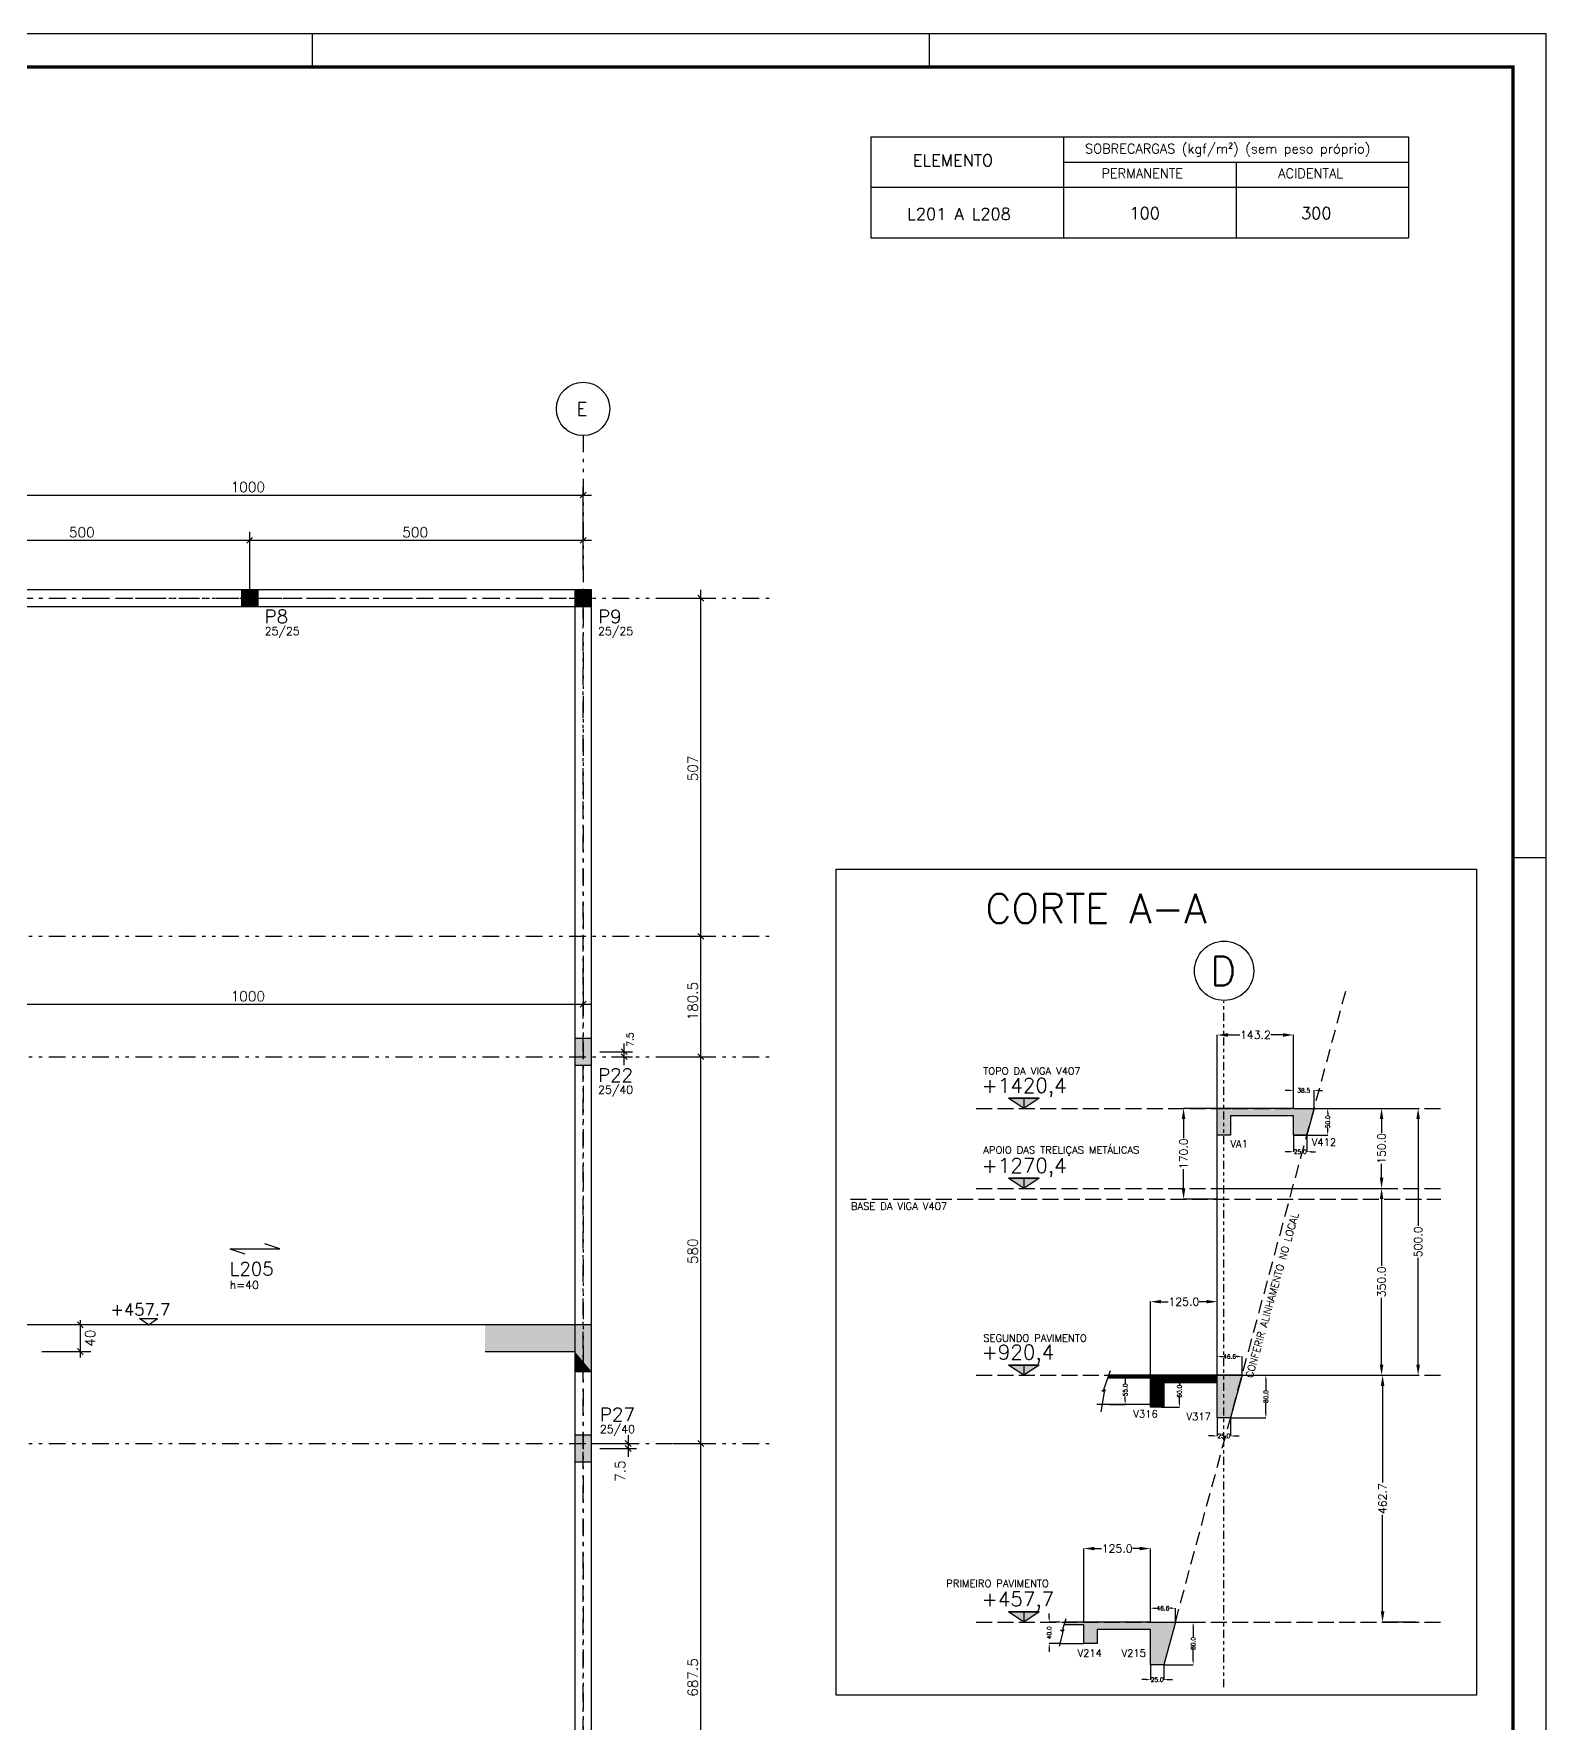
# Model space of a CAD drawing. Extents: x 259 to 378, y 4 to 88.
# Drawn here: x 332.7 to 378.1, y 37.5 to 88.1 of the extents above; entities that cross this region are included whole.
import ezdxf

# ---------------------------------------------------------------- set-up
doc = ezdxf.new("R2010")
doc.units = 0
doc.header["$MEASUREMENT"] = 0
for name, pattern in [('DASHED', [0.75, 0.5, -0.25]), ('ESTILO_TQS_0003', [0.91, 0.5, -0.2, 0.01, -0.2]), ('ESTILO_TQS_0004', [1.12, 0.5, -0.2, 0.01, -0.2, 0.01, -0.2]), ('ESTILO_TQS_0005', [0.4, 0.3, -0.1])]:
    doc.linetypes.add(name, pattern=pattern)
doc.layers.get('0').update_dxf_attribs({"linetype": 'CONTINUOUS'})
doc.layers.get('Defpoints').update_dxf_attribs({"linetype": 'CONTINUOUS'})
for name, color, linetype in [('1', 1, 'CONTINUOUS'), ('2', 2, 'CONTINUOUS'), ('3', 3, 'CONTINUOUS'), ('4', 4, 'CONTINUOUS'), ('6', 6, 'CONTINUOUS'), ('7', 7, 'CONTINUOUS'), ('8', 8, 'CONTINUOUS'), ('9', 9, 'CONTINUOUS'), ('ARQ-FOLHA', 7, 'CONTINUOUS')]:
    doc.layers.add(name, color=color, linetype=linetype)
doc.styles.get("Standard").update_dxf_attribs({"font": 'ROMANS.SHX'})
doc.dimstyles.new('Cópia de Standard', dxfattribs={"dimtxt": 8, "dimasz": 8, "dimexe": 0.18, "dimexo": 0.0625, "dimgap": 0.09, "dimtad": 0, "dimdec": 1, "dimzin": 0, "dimdsep": 46, "dimtxsty": 'Standard', "dimcen": 0.09, "dimclrd": 1, "dimclre": 1, "dimadec": 0, "dimazin": 0, "dimtfac": 1, "dimtdec": 1, "dimtofl": 0, "dimtmove": 0, "dimatfit": 3, "dimfxl": 1, "dimtolj": 1, "dimtzin": 0, "dimarcsym": 0})
doc.dimstyles.get("Standard").update_dxf_attribs({"dimtxt": 0.18, "dimasz": 0.18, "dimexe": 0.18, "dimexo": 0.0625, "dimgap": 0.09, "dimtad": 0, "dimtih": 1, "dimtoh": 1, "dimdec": 4, "dimzin": 0, "dimdsep": 46, "dimtxsty": 'Standard', "dimcen": 0.09, "dimadec": 0, "dimazin": 0, "dimtfac": 1, "dimtdec": 4, "dimtofl": 0, "dimtmove": 0, "dimatfit": 3, "dimfxl": 1, "dimtolj": 1, "dimtzin": 0, "dimarcsym": 0})

# ---------------------------------------------------------------- blocks, each defined once
blk = doc.blocks.new('fla0')
at = {"layer": 'ARQ-FOLHA'}
for p, q in [((5101.19, 1431.998), (4982.29, 1431.998)), ((5064.19, 1430.998), (5064.19, 1431.998)), ((5082.69, 1430.998), (5082.69, 1431.998)), ((5101.19, 1347.898), (5101.19, 1431.998)), ((5100.19, 1407.298), (5101.19, 1407.298))]:
    blk.add_line(p, q, dxfattribs=at)
at = {"layer": 'ARQ-FOLHA', "const_width": 0.1}
blk.add_lwpolyline([(5100.19, 1430.998), (4984.79, 1430.998), (4984.79, 1348.898), (5100.19, 1348.898), (5100.19, 1430.998)], dxfattribs=at)
blk = doc.blocks.new('*D33')
at = {"color": 1, "linetype": 'Continuous', "lineweight": -2, "transparency": 16777216}
for p, q in [((7036.9, 466.4), (7300.4, 466.4)), ((7300.2, 446.4), (7300.2, 265.1)), ((7300.2, 23.7), (7300.2, 204.9)), ((7362, 3.7), (7300.1, 3.7))]:
    blk.add_line(p, q, dxfattribs=at)
at = {"color": 1, "linetype": 'Continuous', "transparency": 16777216}
for points in [[(7296.9, 446.4), (7303.6, 446.4), (7300.2, 466.4)], [(7296.9, 23.7), (7303.6, 23.7), (7300.2, 3.7)]]:
    blk.add_solid(points, dxfattribs=at)
at = {"layer": 'Defpoints', "color": 0, "linetype": 'Continuous', "transparency": 16777216}
for p in [(7036.8, 466.4), (7300.2, 466.4), (7362.1, 3.7)]:
    blk.add_point(p, dxfattribs=at)
at = {"color": 0, "linetype": 'Continuous', "transparency": 16777216, "insert": (7300.2, 235), "char_height": 15, "attachment_point": 5, "rotation": 90}
blk.add_mtext('\\A1;462.7', dxfattribs=at)
blk = doc.blocks.new('*D34')
at = {"color": 1, "linetype": 'Continuous', "lineweight": -2, "transparency": 16777216}
for p, q in [((7002.7, 816.4), (7298.5, 816.4)), ((7298.3, 796.4), (7298.3, 671.5)), ((7298.3, 486.4), (7298.3, 611.3)), ((7036.9, 466.4), (7298.5, 466.4))]:
    blk.add_line(p, q, dxfattribs=at)
at = {"color": 1, "linetype": 'Continuous', "transparency": 16777216}
for points in [[(7295, 796.4), (7301.7, 796.4), (7298.3, 816.4)], [(7295, 486.4), (7301.7, 486.4), (7298.3, 466.4)]]:
    blk.add_solid(points, dxfattribs=at)
at = {"layer": 'Defpoints', "color": 0, "linetype": 'Continuous', "transparency": 16777216}
for p in [(7002.7, 816.4), (7298.3, 816.4), (7036.8, 466.4)]:
    blk.add_point(p, dxfattribs=at)
at = {"color": 0, "linetype": 'Continuous', "transparency": 16777216, "insert": (7298.3, 641.4), "char_height": 15, "attachment_point": 5, "rotation": 90}
blk.add_mtext('\\A1;350.0', dxfattribs=at)
blk = doc.blocks.new('*D35')
at = {"color": 1, "linetype": 'Continuous', "lineweight": -2, "transparency": 16777216}
for p, q in [((6990.2, 386.4), (6990.2, 1104.3)), ((7010.2, 1104.1), (7032.8, 1104.1)), ((7113.4, 1104.1), (7090.8, 1104.1)), ((7133.4, 966.4), (7133.4, 1104.3))]:
    blk.add_line(p, q, dxfattribs=at)
at = {"color": 1, "linetype": 'Continuous', "transparency": 16777216}
for points in [[(7010.2, 1107.4), (7010.2, 1100.7), (6990.2, 1104.1)], [(7113.4, 1107.4), (7113.4, 1100.7), (7133.4, 1104.1)]]:
    blk.add_solid(points, dxfattribs=at)
at = {"layer": 'Defpoints', "color": 0, "linetype": 'Continuous', "transparency": 16777216}
for p in [(7133.4, 1104.1), (7133.4, 966.4), (6990.2, 386.4)]:
    blk.add_point(p, dxfattribs=at)
at = {"color": 0, "linetype": 'Continuous', "transparency": 16777216, "insert": (7061.8, 1104.1), "char_height": 15, "attachment_point": 5}
blk.add_mtext('\\A1;143.2', dxfattribs=at)
blk = doc.blocks.new('*D36')
at = {"color": 1, "linetype": 'Continuous', "lineweight": -2, "transparency": 16777216}
for p, q in [((7172, 966.4), (7298.5, 966.4)), ((7298.3, 946.4), (7298.3, 920.4)), ((7298.3, 836.4), (7298.3, 862.3)), ((7002.7, 816.4), (7298.5, 816.4))]:
    blk.add_line(p, q, dxfattribs=at)
at = {"color": 1, "linetype": 'Continuous', "transparency": 16777216}
for points in [[(7295, 946.4), (7301.7, 946.4), (7298.3, 966.4)], [(7295, 836.4), (7301.7, 836.4), (7298.3, 816.4)]]:
    blk.add_solid(points, dxfattribs=at)
at = {"layer": 'Defpoints', "color": 0, "linetype": 'Continuous', "transparency": 16777216}
for p in [(7171.9, 966.4), (7298.3, 966.4), (7002.7, 816.4)]:
    blk.add_point(p, dxfattribs=at)
at = {"color": 0, "linetype": 'Continuous', "transparency": 16777216, "insert": (7298.3, 891.4), "char_height": 15, "attachment_point": 5, "rotation": 90}
blk.add_mtext('\\A1;150.0', dxfattribs=at)
blk = doc.blocks.new('*D37')
at = {"color": 1, "linetype": 'Continuous', "lineweight": -2, "transparency": 16777216}
for p, q in [((6740.2, 3.7), (6740.2, 141.7)), ((6760.2, 141.5), (6773.6, 141.5)), ((6845.2, 141.5), (6831.7, 141.5)), ((6865.2, 3.7), (6865.2, 141.7))]:
    blk.add_line(p, q, dxfattribs=at)
at = {"color": 1, "linetype": 'Continuous', "transparency": 16777216}
for points in [[(6760.2, 144.8), (6760.2, 138.2), (6740.2, 141.5)], [(6845.2, 144.8), (6845.2, 138.2), (6865.2, 141.5)]]:
    blk.add_solid(points, dxfattribs=at)
at = {"layer": 'Defpoints', "color": 0, "linetype": 'Continuous', "transparency": 16777216}
for p in [(6865.2, 141.5), (6740.2, 3.7), (6865.2, 3.7)]:
    blk.add_point(p, dxfattribs=at)
at = {"color": 0, "linetype": 'Continuous', "transparency": 16777216, "insert": (6802.7, 141.5), "char_height": 15, "attachment_point": 5}
blk.add_mtext('\\A1;125.0', dxfattribs=at)
blk = doc.blocks.new('*D38')
at = {"color": 1, "linetype": 'Continuous', "lineweight": -2, "transparency": 16777216}
for p, q in [((6865.2, 466.4), (6865.2, 604.4)), ((6885.2, 604.2), (6898.6, 604.2)), ((6970.2, 604.2), (6956.7, 604.2)), ((6990.2, 466.4), (6990.2, 604.4))]:
    blk.add_line(p, q, dxfattribs=at)
at = {"color": 1, "linetype": 'Continuous', "transparency": 16777216}
for points in [[(6885.2, 607.5), (6885.2, 600.9), (6865.2, 604.2)], [(6970.2, 607.5), (6970.2, 600.9), (6990.2, 604.2)]]:
    blk.add_solid(points, dxfattribs=at)
at = {"layer": 'Defpoints', "color": 0, "linetype": 'Continuous', "transparency": 16777216}
for p in [(6990.2, 604.2), (6865.2, 466.4), (6990.2, 466.4)]:
    blk.add_point(p, dxfattribs=at)
at = {"color": 0, "linetype": 'Continuous', "transparency": 16777216, "insert": (6927.7, 604.2), "char_height": 15, "attachment_point": 5}
blk.add_mtext('\\A1;125.0', dxfattribs=at)
blk = doc.blocks.new('*D39')
at = {"color": 1, "linetype": 'Continuous', "lineweight": -2, "transparency": 16777216}
for p, q in [((7172, 966.4), (7367, 966.4)), ((7366.8, 946.4), (7366.8, 746.5)), ((7366.8, 486.4), (7366.8, 686.3)), ((7105.4, 466.4), (7367, 466.4))]:
    blk.add_line(p, q, dxfattribs=at)
at = {"color": 1, "linetype": 'Continuous', "transparency": 16777216}
for points in [[(7363.5, 946.4), (7370.2, 946.4), (7366.8, 966.4)], [(7363.5, 486.4), (7370.2, 486.4), (7366.8, 466.4)]]:
    blk.add_solid(points, dxfattribs=at)
at = {"layer": 'Defpoints', "color": 0, "linetype": 'Continuous', "transparency": 16777216}
for p in [(7171.9, 966.4), (7366.8, 966.4), (7105.3, 466.4)]:
    blk.add_point(p, dxfattribs=at)
at = {"color": 0, "linetype": 'Continuous', "transparency": 16777216, "insert": (7366.8, 716.4), "char_height": 15, "attachment_point": 5, "rotation": 90}
blk.add_mtext('\\A1;500.0', dxfattribs=at)
blk = doc.blocks.new('*D40')
at = {"layer": '7', "color": 1, "linetype": 'Continuous', "lineweight": -2, "transparency": 16777216}
for p, q in [((6990.1, 966.4), (6927, 966.4)), ((6927.2, 946.4), (6927.2, 910.4)), ((6927.2, 816.4), (6927.2, 852.3)), ((6990.1, 796.4), (6927, 796.4))]:
    blk.add_line(p, q, dxfattribs=at)
at = {"layer": '7', "color": 1, "linetype": 'Continuous', "transparency": 16777216}
for points in [[(6923.8, 946.4), (6930.5, 946.4), (6927.2, 966.4)], [(6923.8, 816.4), (6930.5, 816.4), (6927.2, 796.4)]]:
    blk.add_solid(points, dxfattribs=at)
at = {"layer": 'Defpoints', "color": 0, "linetype": 'Continuous', "transparency": 16777216}
for p in [(6927.2, 966.4), (6990.2, 966.4), (6990.2, 796.4)]:
    blk.add_point(p, dxfattribs=at)
at = {"layer": '7', "color": 0, "linetype": 'Continuous', "transparency": 16777216, "insert": (6927.2, 881.4), "char_height": 15, "attachment_point": 5, "rotation": 90}
blk.add_mtext('\\A1;170.0', dxfattribs=at)
blk = doc.blocks.new('*D41')
at = {"layer": '1', "color": 1, "linetype": 'Continuous', "lineweight": -2, "transparency": 16777216}
for p, q in [((6865.2, -76.4), (6865.2, -104.4)), ((6890.2, -76.4), (6890.2, -104.4)), ((6857.2, -104.2), (6849.2, -104.2)), ((6898.2, -104.2), (6906.2, -104.2))]:
    blk.add_line(p, q, dxfattribs=at)
at = {"layer": '1', "color": 1, "linetype": 'Continuous', "transparency": 16777216}
for points in [[(6857.2, -102.9), (6857.2, -105.5), (6865.2, -104.2)], [(6898.2, -102.9), (6898.2, -105.5), (6890.2, -104.2)]]:
    blk.add_solid(points, dxfattribs=at)
at = {"layer": 'Defpoints', "color": 0, "linetype": 'Continuous', "transparency": 16777216}
for p in [(6865.2, -76.3), (6890.2, -76.3), (6890.2, -104.2)]:
    blk.add_point(p, dxfattribs=at)
at = {"layer": '1', "color": 0, "linetype": 'Continuous', "transparency": 16777216, "insert": (6877.7, -104.2), "char_height": 8, "attachment_point": 5}
blk.add_mtext('\\A1;25.0', dxfattribs=at)
blk = doc.blocks.new('*D42')
at = {"layer": '1', "color": 1, "linetype": 'Continuous', "lineweight": -2, "transparency": 16777216}
for p, q in [((6865.2, 3.7), (6865.2, 29.9)), ((6873.2, 29.7), (6876.2, 29.7)), ((6903.8, 29.7), (6900.8, 29.7)), ((6911.8, 3.7), (6911.8, 29.9))]:
    blk.add_line(p, q, dxfattribs=at)
at = {"layer": '1', "color": 1, "linetype": 'Continuous', "transparency": 16777216}
for points in [[(6873.2, 31), (6873.2, 28.3), (6865.2, 29.7)], [(6903.8, 31), (6903.8, 28.3), (6911.8, 29.7)]]:
    blk.add_solid(points, dxfattribs=at)
at = {"layer": 'Defpoints', "color": 0, "linetype": 'Continuous', "transparency": 16777216}
for p in [(6865.2, 3.7), (6911.8, 29.7), (6911.8, 3.7)]:
    blk.add_point(p, dxfattribs=at)
at = {"layer": '1', "color": 0, "linetype": 'Continuous', "transparency": 16777216, "insert": (6888.5, 29.7), "char_height": 8, "attachment_point": 5}
blk.add_mtext('\\A1;46.6', dxfattribs=at)
blk = doc.blocks.new('*D43')
at = {"layer": '1', "color": 1, "linetype": 'Continuous', "lineweight": -2, "transparency": 16777216}
for p, q in [((6990.2, 466.4), (6990.2, 501.5)), ((6998.2, 501.4), (7001.2, 501.4)), ((7028.8, 501.4), (7025.8, 501.4)), ((7036.8, 466.4), (7036.8, 501.5))]:
    blk.add_line(p, q, dxfattribs=at)
at = {"layer": '1', "color": 1, "linetype": 'Continuous', "transparency": 16777216}
for points in [[(6998.2, 502.7), (6998.2, 500), (6990.2, 501.4)], [(7028.8, 502.7), (7028.8, 500), (7036.8, 501.4)]]:
    blk.add_solid(points, dxfattribs=at)
at = {"layer": 'Defpoints', "color": 0, "linetype": 'Continuous', "transparency": 16777216}
for p in [(7036.8, 501.4), (6990.2, 466.4), (7036.8, 466.4)]:
    blk.add_point(p, dxfattribs=at)
at = {"layer": '1', "color": 0, "linetype": 'Continuous', "transparency": 16777216, "insert": (7013.5, 501.4), "char_height": 8, "attachment_point": 5}
blk.add_mtext('\\A1;46.6', dxfattribs=at)
blk = doc.blocks.new('*D44')
at = {"layer": '1', "color": 1, "linetype": 'Continuous', "lineweight": -2, "transparency": 16777216}
for p, q in [((6990.2, 386.3), (6990.2, 352.4)), ((7015.2, 386.3), (7015.2, 352.4)), ((6982.2, 352.6), (6974.2, 352.6)), ((7023.2, 352.6), (7031.2, 352.6))]:
    blk.add_line(p, q, dxfattribs=at)
at = {"layer": '1', "color": 1, "linetype": 'Continuous', "transparency": 16777216}
for points in [[(6982.2, 353.9), (6982.2, 351.3), (6990.2, 352.6)], [(7023.2, 353.9), (7023.2, 351.3), (7015.2, 352.6)]]:
    blk.add_solid(points, dxfattribs=at)
at = {"layer": 'Defpoints', "color": 0, "linetype": 'Continuous', "transparency": 16777216}
for p in [(6990.2, 386.4), (7015.2, 386.4), (7015.2, 352.6)]:
    blk.add_point(p, dxfattribs=at)
at = {"layer": '1', "color": 0, "linetype": 'Continuous', "transparency": 16777216, "insert": (7002.7, 352.6), "char_height": 8, "attachment_point": 5}
blk.add_mtext('\\A1;25.0', dxfattribs=at)
blk = doc.blocks.new('*D45')
at = {"layer": '1', "color": 1, "linetype": 'Continuous', "lineweight": -2, "transparency": 16777216}
for p, q in [((7133.4, 916.3), (7133.4, 885)), ((7158.4, 916.3), (7158.4, 885)), ((7125.4, 885.2), (7117.4, 885.2)), ((7166.4, 885.2), (7174.4, 885.2))]:
    blk.add_line(p, q, dxfattribs=at)
at = {"layer": '1', "color": 1, "linetype": 'Continuous', "transparency": 16777216}
for points in [[(7125.4, 886.6), (7125.4, 883.9), (7133.4, 885.2)], [(7166.4, 886.6), (7166.4, 883.9), (7158.4, 885.2)]]:
    blk.add_solid(points, dxfattribs=at)
at = {"layer": 'Defpoints', "color": 0, "linetype": 'Continuous', "transparency": 16777216}
for p in [(7133.4, 916.4), (7158.4, 916.4), (7158.4, 885.2)]:
    blk.add_point(p, dxfattribs=at)
at = {"layer": '1', "color": 0, "linetype": 'Continuous', "transparency": 16777216, "insert": (7145.9, 885.2), "char_height": 8, "attachment_point": 5}
blk.add_mtext('\\A1;25.0', dxfattribs=at)
blk = doc.blocks.new('*D46')
at = {"layer": '1', "color": 1, "linetype": 'Continuous', "lineweight": -2, "transparency": 16777216}
for p, q in [((7125.4, 1000.2), (7117.4, 1000.2)), ((7133.4, 966.4), (7133.4, 1000.4)), ((7171.9, 966.4), (7171.9, 1000.4)), ((7179.9, 1000.2), (7187.9, 1000.2))]:
    blk.add_line(p, q, dxfattribs=at)
at = {"layer": '1', "color": 1, "linetype": 'Continuous', "transparency": 16777216}
for points in [[(7125.4, 1001.5), (7125.4, 998.8), (7133.4, 1000.2)], [(7179.9, 1001.5), (7179.9, 998.8), (7171.9, 1000.2)]]:
    blk.add_solid(points, dxfattribs=at)
at = {"layer": 'Defpoints', "color": 0, "linetype": 'Continuous', "transparency": 16777216}
for p in [(7171.9, 1000.2), (7133.4, 966.4), (7171.9, 966.4)]:
    blk.add_point(p, dxfattribs=at)
at = {"layer": '1', "color": 0, "linetype": 'Continuous', "transparency": 16777216, "insert": (7152.6, 1000.2), "char_height": 8, "attachment_point": 5}
blk.add_mtext('\\A1;38.5', dxfattribs=at)
blk = doc.blocks.new('*D47')
at = {"layer": '1', "color": 1, "linetype": 'Continuous', "lineweight": -2, "transparency": 16777216}
for p, q in [((7133.5, 966.4), (7197.6, 966.4)), ((7197.4, 958.4), (7197.4, 953.6)), ((7197.4, 924.4), (7197.4, 929.1)), ((7133.5, 916.4), (7197.6, 916.4))]:
    blk.add_line(p, q, dxfattribs=at)
at = {"layer": '1', "color": 1, "linetype": 'Continuous', "transparency": 16777216}
for points in [[(7196, 958.4), (7198.7, 958.4), (7197.4, 966.4)], [(7196, 924.4), (7198.7, 924.4), (7197.4, 916.4)]]:
    blk.add_solid(points, dxfattribs=at)
at = {"layer": 'Defpoints', "color": 0, "linetype": 'Continuous', "transparency": 16777216}
for p in [(7133.4, 966.4), (7197.4, 966.4), (7133.4, 916.4)]:
    blk.add_point(p, dxfattribs=at)
at = {"layer": '1', "color": 0, "linetype": 'Continuous', "transparency": 16777216, "insert": (7197.4, 941.4), "char_height": 8, "attachment_point": 5, "rotation": 90}
blk.add_mtext('\\A1;50.0', dxfattribs=at)
blk = doc.blocks.new('*D48')
at = {"layer": '1', "color": 1, "linetype": 'Continuous', "lineweight": -2, "transparency": 16777216}
for p, q in [((7036.9, 466.4), (7081.6, 466.4)), ((7081.5, 458.4), (7081.5, 438.6)), ((7081.5, 394.4), (7081.5, 414.1)), ((7015.2, 386.4), (7081.6, 386.4))]:
    blk.add_line(p, q, dxfattribs=at)
at = {"layer": '1', "color": 1, "linetype": 'Continuous', "transparency": 16777216}
for points in [[(7080.1, 458.4), (7082.8, 458.4), (7081.5, 466.4)], [(7080.1, 394.4), (7082.8, 394.4), (7081.5, 386.4)]]:
    blk.add_solid(points, dxfattribs=at)
at = {"layer": 'Defpoints', "color": 0, "linetype": 'Continuous', "transparency": 16777216}
for p in [(7036.8, 466.4), (7081.5, 466.4), (7015.2, 386.4)]:
    blk.add_point(p, dxfattribs=at)
at = {"layer": '1', "color": 0, "linetype": 'Continuous', "transparency": 16777216, "insert": (7081.5, 426.4), "char_height": 8, "attachment_point": 5, "rotation": 90}
blk.add_mtext('\\A1;80.0', dxfattribs=at)
blk = doc.blocks.new('*D49')
at = {"layer": '1', "color": 1, "linetype": 'Continuous', "lineweight": -2, "transparency": 16777216}
for p, q in [((6890.2, 3.7), (6945.4, 3.7)), ((6945.2, -4.3), (6945.2, -24.1)), ((6945.2, -68.3), (6945.2, -48.6)), ((6890.2, -76.3), (6945.4, -76.3))]:
    blk.add_line(p, q, dxfattribs=at)
at = {"layer": '1', "color": 1, "linetype": 'Continuous', "transparency": 16777216}
for points in [[(6943.9, -4.3), (6946.5, -4.3), (6945.2, 3.7)], [(6943.9, -68.3), (6946.5, -68.3), (6945.2, -76.3)]]:
    blk.add_solid(points, dxfattribs=at)
at = {"layer": 'Defpoints', "color": 0, "linetype": 'Continuous', "transparency": 16777216}
for p in [(6890.2, 3.7), (6945.2, 3.7), (6890.2, -76.3)]:
    blk.add_point(p, dxfattribs=at)
at = {"layer": '1', "color": 0, "linetype": 'Continuous', "transparency": 16777216, "insert": (6945.2, -36.3), "char_height": 8, "attachment_point": 5, "rotation": 90}
blk.add_mtext('\\A1;80.0', dxfattribs=at)
blk = doc.blocks.new('*D50')
at = {"layer": '1', "color": 1, "linetype": 'Continuous', "lineweight": -2, "transparency": 16777216}
for p, q in [((6890.2, 466.4), (6919.7, 466.4)), ((6919.5, 458.4), (6919.5, 448.5)), ((6919.5, 414.4), (6919.5, 424.3)), ((6890.2, 406.4), (6919.7, 406.4))]:
    blk.add_line(p, q, dxfattribs=at)
at = {"layer": '1', "color": 1, "linetype": 'Continuous', "transparency": 16777216}
for points in [[(6918.1, 458.4), (6920.8, 458.4), (6919.5, 466.4)], [(6918.1, 414.4), (6920.8, 414.4), (6919.5, 406.4)]]:
    blk.add_solid(points, dxfattribs=at)
at = {"layer": 'Defpoints', "color": 0, "linetype": 'Continuous', "transparency": 16777216}
for p in [(6890.2, 466.4), (6919.5, 466.4), (6890.2, 406.4)]:
    blk.add_point(p, dxfattribs=at)
at = {"layer": '1', "color": 0, "linetype": 'Continuous', "transparency": 16777216, "insert": (6919.5, 436.4), "char_height": 8, "attachment_point": 5, "rotation": 90}
blk.add_mtext('\\A1;60.0', dxfattribs=at)
blk = doc.blocks.new('*D51')
at = {"layer": '1', "color": 1, "linetype": 'Continuous', "lineweight": -2, "transparency": 16777216}
for p, q in [((6788.5, 466.4), (6818, 466.4)), ((6817.8, 458.4), (6817.8, 451.1)), ((6817.8, 419.4), (6817.8, 426.6)), ((6788.5, 411.4), (6818, 411.4))]:
    blk.add_line(p, q, dxfattribs=at)
at = {"layer": '1', "color": 1, "linetype": 'Continuous', "transparency": 16777216}
for points in [[(6816.4, 458.4), (6819.1, 458.4), (6817.8, 466.4)], [(6816.4, 419.4), (6819.1, 419.4), (6817.8, 411.4)]]:
    blk.add_solid(points, dxfattribs=at)
at = {"layer": 'Defpoints', "color": 0, "linetype": 'Continuous', "transparency": 16777216}
for p in [(6788.5, 466.4), (6817.8, 466.4), (6788.5, 411.4)]:
    blk.add_point(p, dxfattribs=at)
at = {"layer": '1', "color": 0, "linetype": 'Continuous', "transparency": 16777216, "insert": (6817.8, 438.9), "char_height": 8, "attachment_point": 5, "rotation": 90}
blk.add_mtext('\\A1;55.0', dxfattribs=at)
blk = doc.blocks.new('*D52')
at = {"layer": '1', "color": 1, "linetype": 'Continuous', "lineweight": -2, "transparency": 16777216}
for p, q in [((6695.8, 3.7), (6675.1, 3.7)), ((6675.3, 11.7), (6675.3, 19.7)), ((6695.8, -36.3), (6675.1, -36.3)), ((6675.3, -44.3), (6675.3, -52.3))]:
    blk.add_line(p, q, dxfattribs=at)
at = {"layer": '1', "color": 1, "linetype": 'Continuous', "transparency": 16777216}
for points in [[(6674, 11.7), (6676.6, 11.7), (6675.3, 3.7)], [(6674, -44.3), (6676.6, -44.3), (6675.3, -36.3)]]:
    blk.add_solid(points, dxfattribs=at)
at = {"layer": 'Defpoints', "color": 0, "linetype": 'Continuous', "transparency": 16777216}
for p in [(6675.3, 3.7), (6695.8, 3.7), (6695.8, -36.3)]:
    blk.add_point(p, dxfattribs=at)
at = {"layer": '1', "color": 0, "linetype": 'Continuous', "transparency": 16777216, "insert": (6675.3, -16.3), "char_height": 8, "attachment_point": 5, "rotation": 90}
blk.add_mtext('\\A1;40.0', dxfattribs=at)
blk = doc.blocks.new('YYUYU')
at = {"layer": '7', "linetype": 'Continuous'}
h = blk.add_hatch(color=256, dxfattribs=at)
h.dxf.hatch_style = 1
h.paths.add_polyline_path([(6627.88527, 985.50606), (6598.94141, 985.50606), (6627.88527, 966.36248)])
h.paths.add_polyline_path([(6656.82913, 985.50606), (6627.88527, 985.50606), (6627.88527, 966.36248)])
h = blk.add_hatch(color=256, dxfattribs=at)
h.dxf.hatch_style = 1
h.paths.add_polyline_path([(6627.88527, 835.50606), (6598.94141, 835.50606), (6627.88527, 816.36248)])
h.paths.add_polyline_path([(6656.82913, 835.50606), (6627.88527, 835.50606), (6627.88527, 816.36248)])
h = blk.add_hatch(color=256, dxfattribs=at)
h.dxf.hatch_style = 1
h.paths.add_polyline_path([(6627.88527, 485.50606), (6598.94141, 485.50606), (6627.88527, 466.36248)])
h.paths.add_polyline_path([(6656.82913, 485.50606), (6627.88527, 485.50606), (6627.88527, 466.36248)])
h = blk.add_hatch(color=256, dxfattribs=at)
h.dxf.hatch_style = 1
h.paths.add_polyline_path([(6627.88527, 22.80606), (6598.94141, 22.80606), (6627.88527, 3.66248)])
h.paths.add_polyline_path([(6656.82913, 22.80606), (6627.88527, 22.80606), (6627.88527, 3.66248)])
at = {"layer": '8', "linetype": 'Continuous'}
h = blk.add_hatch(color=256, dxfattribs=at)
h.dxf.hatch_style = 1
h.paths.add_polyline_path([(7002.66153, 966.36248), (6990.16153, 966.36248), (6990.16153, 916.36248), (7002.66153, 916.36248)])
h.paths.add_polyline_path([(7171.90211, 966.36248), (7133.39196, 966.36248), (7002.66153, 966.36248), (7002.66153, 916.36248), (7015.16153, 916.36248), (7015.16153, 952.36248), (7133.39196, 952.36248), (7133.39196, 916.36248), (7158.39196, 916.36248)])
h.paths.add_polyline_path([(6990.16153, 466.36248), (6787.13324, 466.36248), (6785.38786, 461.36248), (6865.16153, 461.36248), (6865.16153, 411.36248), (6890.16153, 411.36248), (6890.16153, 452.36248), (6990.16153, 452.36248)])
h.paths.add_polyline_path([(7002.66153, 466.36248), (6990.16153, 466.36248), (6990.16153, 386.36248), (7002.66153, 386.36248)])
h.paths.add_polyline_path([(7036.80065, 466.36248), (7002.66153, 466.36248), (7002.66153, 386.36248), (7015.16153, 386.36248)])
h = blk.add_hatch(dxfattribs=at)
h.set_pattern_fill('ANSI31', color=256)
h.paths.add_polyline_path([(6890.16153, 406.36248), (6890.16153, 452.36248), (6990.16153, 452.36248), (6990.16153, 466.36248), (6787.13324, 466.36248), (6785.38786, 461.36248), (6865.16153, 461.36248), (6865.16153, 406.36248)])
h = blk.add_hatch(color=256, dxfattribs=at)
h.dxf.hatch_style = 1
h.paths.add_polyline_path([(6911.77776, 3.66248), (6865.16153, 3.66248), (6705.12882, 3.66248), (6703.38344, -1.33752), (6740.16153, -1.33752), (6740.16153, -36.33752), (6765.16153, -36.33752), (6765.16153, -10.33752), (6865.16153, -10.33752), (6865.16153, -16.33752), (6865.16153, -76.33752), (6890.16153, -76.33752)])
at = {"color": 10, "linetype": 'DASHED', "ltscale": 50}
blk.add_line((6911.77776, 3.66248), (7234.4462, 1197.8333), dxfattribs=at)
at = {"color": 3, "linetype": 'ESTILO_TQS_0005', "ltscale": 100}
for p, q in [((6538.59014, 966.36248), (7409.29333, 966.36248)), ((6302.92037, 796.36248), (7409.29333, 796.36248)), ((6538.59014, 816.36248), (7409.29333, 816.36248)), ((6538.59014, 466.36248), (7409.29333, 466.36248)), ((6538.59014, 3.66248), (7409.29333, 3.66248))]:
    blk.add_line(p, q, dxfattribs=at)
at = {"color": 6, "linetype": 'Continuous'}
for p, q in [((7133.39196, 966.36248), (6990.16153, 966.36248)), ((7133.39196, 952.36248), (7015.16153, 952.36248)), ((6785.38786, 461.36248), (6865.16153, 461.36248)), ((6990.16153, 452.36248), (6890.16153, 452.36248)), ((6990.16153, 466.36248), (6937.35201, 466.36248)), ((6865.16153, 3.66248), (6705.12882, 3.66248)), ((6865.16153, 3.66248), (6911.77776, 3.66248)), ((6865.16153, -10.33752), (6765.16153, -10.33752))]:
    blk.add_line(p, q, dxfattribs=at)
at = {"linetype": 'Continuous'}
for p, q in [((6777.8503, 439.76964), (6790.16082, 475.03559)), ((6990.16153, 466.36248), (7260.84329, 466.36248)), ((6772.67942, 397.66616), (6778.98842, 434.62665)), ((6778.98842, 434.62665), (6773.77253, 437.44108)), ((6773.77253, 437.44108), (6780.76303, 437.44108)), ((6780.76303, 437.44108), (6777.8503, 439.76964)), ((6700.61932, -9.25591), (6707.40973, 10.19659)), ((6694.40028, -41.60123), (6701.75743, -14.39889)), ((6701.75743, -14.39889), (6696.54154, -11.58447)), ((6696.54154, -11.58447), (6703.53204, -11.58447)), ((6703.53204, -11.58447), (6700.61932, -9.25591)), ((6865.16153, -16.33752), (6865.16153, -10.33752))]:
    blk.add_line(p, q, dxfattribs=at)
at = {"layer": '1', "linetype": 'Continuous'}
blk.add_lwpolyline([(6276.23468, 1414.54295), (7476.03396, 1414.54295), (7476.03396, -133.27897), (6276.23468, -133.27897)], close=True, dxfattribs=at)
at = {"layer": '6', "linetype": 'Continuous'}
for points in [[(7133.39196, 966.36248), (7171.90211, 966.36248), (7158.39196, 916.36248), (7133.39196, 916.36248), (7133.39196, 952.36248)], [(6865.16153, 3.66248), (6911.77776, 3.66248), (6890.16153, -76.33752), (6865.16153, -76.33752), (6865.16153, -10.33752)]]:
    blk.add_lwpolyline(points, dxfattribs=at)
blk.add_lwpolyline([(6990.16153, 466.36248), (7036.80065, 466.36248), (7015.16153, 386.36248), (6990.16153, 386.36248)], close=True, dxfattribs=at)
at = {"layer": '7', "color": 4, "linetype": 'ESTILO_TQS_0004', "ltscale": 30}
blk.add_line((7002.66153, -118.04836), (7002.66153, 1167.67252), dxfattribs=at)
at = {"layer": '7', "linetype": 'Continuous'}
for p, q in [((6656.82913, 985.50606), (6598.94141, 985.50606)), ((6598.94141, 985.50606), (6627.88527, 985.50606)), ((6627.88527, 966.36248), (6598.94141, 985.50606)), ((6598.94141, 985.50606), (6656.82913, 985.50606)), ((6627.88527, 985.50606), (6627.88527, 966.36248)), ((6656.82913, 985.50606), (6627.88527, 966.36248)), ((6656.82913, 835.50606), (6598.94141, 835.50606)), ((6598.94141, 835.50606), (6627.88527, 835.50606)), ((6627.88527, 816.36248), (6598.94141, 835.50606)), ((6598.94141, 835.50606), (6656.82913, 835.50606)), ((6627.88527, 835.50606), (6627.88527, 816.36248)), ((6656.82913, 835.50606), (6627.88527, 816.36248)), ((6656.82913, 485.50606), (6598.94141, 485.50606)), ((6598.94141, 485.50606), (6627.88527, 485.50606)), ((6627.88527, 466.36248), (6598.94141, 485.50606)), ((6598.94141, 485.50606), (6656.82913, 485.50606)), ((6627.88527, 485.50606), (6627.88527, 466.36248)), ((6656.82913, 485.50606), (6627.88527, 466.36248)), ((6865.16153, 411.36248), (6764.78081, 411.36248)), ((6656.82913, 22.80606), (6598.94141, 22.80606)), ((6598.94141, 22.80606), (6627.88527, 22.80606)), ((6627.88527, 3.66248), (6598.94141, 22.80606)), ((6598.94141, 22.80606), (6656.82913, 22.80606)), ((6627.88527, 22.80606), (6627.88527, 3.66248)), ((6656.82913, 22.80606), (6627.88527, 3.66248)), ((6695.82391, -36.33752), (6740.16153, -36.33752))]:
    blk.add_line(p, q, dxfattribs=at)
at = {"layer": '7', "color": 6, "linetype": 'Continuous'}
blk.add_line((7036.80065, 466.36248), (6787.13324, 466.36248), dxfattribs=at)
for points in [[(7015.16153, 952.36248), (7015.16153, 916.36248), (6990.16153, 916.36248), (6990.16153, 966.36248), (7015.16153, 966.36248)], [(6865.16153, 466.36248), (6890.16153, 466.36248)], [(6890.16153, 452.36248), (6890.16153, 406.36248), (6865.16153, 406.36248), (6865.16153, 461.36248)], [(6740.16153, 3.66248), (6765.16153, 3.66248)], [(6765.16153, -10.33752), (6765.16153, -36.33752), (6740.16153, -36.33752), (6740.16153, -1.33752), (6703.38344, -1.33752)]]:
    blk.add_lwpolyline(points, dxfattribs=at)
at = {"layer": '7', "linetype": 'Continuous'}
blk.add_circle((7003.18529, 1224.29652), 55.58915, dxfattribs=at)
at = {"layer": '7', "color": 4, "linetype": 'Continuous'}
for s, height, p in [('CORTE A-A', 54.706821, (6555.47485, 1313.73296)), ('D', 54.70682, (6976.77805, 1196.58823))]:
    blk.add_text(s, height=height, dxfattribs=at).set_placement(p)
at = {"layer": '7', "linetype": 'Continuous'}
for s, height, p in [('TOPO DA VIGA V407', 13.6767054, (6551.75852, 1029.66749)), ('+1420,4', 27.353411, (6548.5302, 995.91484)), ('APOIO DAS TRELIÇAS METÁLICAS', 13.6767054, (6551.75852, 881.61068)), ('VA1', 13.676705, (7014.90059, 893.24636)), ('V412', 13.676705, (7167.38874, 896.2456)), ('+1270,4', 27.353411, (6548.5302, 845.91484)), ('BASE DA VIGA V407', 13.6767054, (6303.66374, 776.22548)), ('SEGUNDO PAVIMENTO', 13.6767054, (6551.75852, 529.18393)), ('+920,4', 27.353411, (6548.5302, 495.91484)), ('V316', 13.676705, (6833.04694, 386.94664)), ('V317', 13.676705, (6932.51382, 381.89268)), ('PRIMEIRO PAVIMENTO', 13.6767054, (6482.42526, 69.32031)), ('+457,7', 27.353411, (6548.5302, 33.21484)), ('V214', 13.676705, (6728.45825, -61.21116)), ('V215', 13.676705, (6810.91813, -61.21116))]:
    blk.add_text(s, height=height, dxfattribs=at).set_placement(p)
blk.add_text('CONFERIR ALINHAMENTO NO LOCAL', height=13.6767054, rotation=74.26715696, dxfattribs=at).set_placement((7056.30138, 460.24841))
at = {"linetype": 'Continuous'}
for base, p1, p2, picture, middle in [((7133.39196, 1104.07993), (6990.16153, 386.36248), (7133.39196, 966.36248), '*D35', (7061.77674, 1104.07993)), ((6990.16153, 604.19044), (6865.16153, 466.36248), (6990.16153, 466.36248), '*D38', (6927.66153, 604.19044)), ((6865.16153, 141.49044), (6740.16153, 3.66248), (6865.16153, 3.66248), '*D37', (6802.66153, 141.49044))]:
    dim = blk.add_linear_dim(base=base, p1=p1, p2=p2, dimstyle='Standard', dxfattribs=at)
    dim.commit()
    dim.dimension.update_dxf_attribs({"geometry": picture, "text_midpoint": middle})
for base, p1, p2, picture, middle in [((7298.31976, 966.36248), (7002.66153, 816.36248), (7171.90211, 966.36248), '*D36', (7298.31976, 891.36248)), ((7366.84745, 966.36248), (7105.32834, 466.36248), (7171.90211, 966.36248), '*D39', (7366.84745, 716.36248)), ((7298.31976, 816.36248), (7036.80065, 466.36248), (7002.66153, 816.36248), '*D34', (7298.31976, 641.36248)), ((7300.23101, 466.36248), (7362.09721, 3.66248), (7036.80065, 466.36248), '*D33', (7300.23101, 235.01248))]:
    dim = blk.add_linear_dim(base=base, p1=p1, p2=p2, angle=90, dimstyle='Standard', dxfattribs=at)
    dim.commit()
    dim.dimension.update_dxf_attribs({"geometry": picture, "text_midpoint": middle})
at = {"layer": '1', "linetype": 'Continuous'}
for base, p1, p2, picture, middle in [((7171.90211, 1000.18107), (7133.39196, 966.36248), (7171.90211, 966.36248), '*D46', (7152.64704, 1000.18107)), ((7158.39196, 885.22821), (7133.39196, 916.36248), (7158.39196, 916.36248), '*D45', (7145.89196, 885.22821)), ((7036.80065, 501.36097), (6990.16153, 466.36248), (7036.80065, 466.36248), '*D43', (7013.48109, 501.36097)), ((7015.16153, 352.59163), (6990.16153, 386.36248), (7015.16153, 386.36248), '*D44', (7002.66153, 352.59163)), ((6911.77776, 29.67931), (6865.16153, 3.66248), (6911.77776, 3.66248), '*D42', (6888.46964, 29.67931)), ((6890.16153, -104.20828), (6865.16153, -76.33752), (6890.16153, -76.33752), '*D41', (6877.66153, -104.20828))]:
    dim = blk.add_linear_dim(base=base, p1=p1, p2=p2, dimstyle='Cópia de Standard', dxfattribs=at)
    dim.commit()
    dim.dimension.update_dxf_attribs({"geometry": picture, "text_midpoint": middle})
for base, p1, p2, picture, middle in [((7197.38005, 966.36248), (7133.39196, 916.36248), (7133.39196, 966.36248), '*D47', (7197.38005, 941.36248)), ((6817.77347, 466.36248), (6788.46237, 411.36248), (6788.46237, 466.36248), '*D51', (6817.77347, 438.86248)), ((6919.47263, 466.36248), (6890.16153, 406.36248), (6890.16153, 466.36248), '*D50', (6919.47263, 436.36248)), ((7081.45206, 466.36248), (7015.16153, 386.36248), (7036.80065, 466.36248), '*D48', (7081.45206, 426.36248)), ((6675.30565, 3.66248), (6695.82391, -36.33752), (6695.82391, 3.66248), '*D52', (6675.30565, -16.33752)), ((6945.18651, 3.66248), (6890.16153, -76.33752), (6890.16153, 3.66248), '*D49', (6945.18651, -36.33752))]:
    dim = blk.add_linear_dim(base=base, p1=p1, p2=p2, angle=90, dimstyle='Cópia de Standard', dxfattribs=at)
    dim.commit()
    dim.dimension.update_dxf_attribs({"geometry": picture, "text_midpoint": middle})
at = {"layer": '7', "linetype": 'Continuous'}
dim = blk.add_linear_dim(base=(6927.15906, 966.36248), p1=(6990.16153, 796.36248), p2=(6990.16153, 966.36248), angle=90, dimstyle='Standard', dxfattribs=at)
dim.commit()
dim.dimension.update_dxf_attribs({"geometry": '*D40', "text_midpoint": (6927.15906, 881.36248)})

msp = doc.modelspace()

# ---------------------------------------------------------------- linework, layer by layer
at = {"layer": '1', "linetype": 'Continuous'}
for p, q in [((349.21682, 72.50492), (349.21682, 74.55714)), ((328.96682, 74.30714), (349.46682, 74.30714)), ((349.12843, 74.21875), (349.30521, 74.39553)), ((339.12843, 72.86027), (339.30521, 73.03705)), ((339.12843, 72.86027), (339.30521, 73.03705)), ((339.21682, 71.46351), (339.21682, 73.19866)), ((339.21682, 71.46351), (339.21682, 73.19866)), ((349.12843, 72.86027), (349.30521, 73.03705)), ((349.21682, 72.05904), (349.21682, 73.19866)), ((328.96682, 72.94866), (339.46682, 72.94866)), ((338.96682, 72.94866), (349.46682, 72.94866)), ((352.74505, 60.82351), (352.74505, 71.46351)), ((351.61332, 71.21351), (352.99505, 71.21351)), ((352.83344, 71.12512), (352.65667, 71.3019)), ((352.74505, 57.21351), (352.74505, 61.32351)), ((351.56116, 61.07351), (352.99505, 61.07351)), ((351.56116, 61.07351), (352.99505, 61.07351)), ((352.83344, 60.98512), (352.65667, 61.1619)), ((352.83344, 60.98512), (352.65667, 61.1619)), ((349.21682, 59.84626), (349.21682, 58.78607)), ((328.96682, 59.03607), (349.46682, 59.03607)), ((349.12843, 58.94768), (349.30521, 59.12446)), ((350.44842, 57.21351), (350.44842, 57.86351)), ((349.71682, 57.61351), (350.69842, 57.61351)), ((350.07241, 57.46351), (350.69842, 57.46351)), ((350.53681, 57.52512), (350.36003, 57.7019)), ((350.53681, 57.37512), (350.36003, 57.5519)), ((351.848, 57.46351), (352.99505, 57.46351)), ((351.848, 57.46351), (352.99505, 57.46351)), ((352.83344, 57.37512), (352.65667, 57.5519)), ((352.83344, 57.37512), (352.65667, 57.5519)), ((352.74505, 45.61351), (352.74505, 57.71351)), ((334.22549, 49.33645), (334.04871, 49.51322)), ((334.22549, 49.33645), (334.04871, 49.51322)), ((334.1371, 49.56015), (334.1371, 48.44678)), ((334.22549, 48.53645), (334.04871, 48.71322)), ((332.97954, 48.62483), (334.44862, 48.62483)), ((350.56801, 46.11351), (350.56801, 45.46351)), ((352.74505, 31.86351), (352.74505, 46.11351)), ((349.46682, 45.86351), (350.81801, 45.86351)), ((349.71682, 45.71351), (350.81801, 45.71351)), ((350.47963, 45.9519), (350.6564, 45.77512)), ((350.47963, 45.8019), (350.6564, 45.62512)), ((351.92261, 45.86351), (352.99505, 45.86351)), ((351.92261, 45.86351), (352.99505, 45.86351)), ((352.83344, 45.77512), (352.65667, 45.9519)), ((352.83344, 45.77512), (352.65667, 45.9519))]:
    msp.add_line(p, q, dxfattribs=at)
for points in [[(338.96682, 70.96351), (339.46682, 70.96351), (339.46682, 71.46351)], [(338.96682, 70.96351), (339.46682, 71.46351), (338.96682, 71.46351)], [(338.96682, 70.96351), (338.96682, 71.46351), (338.96682, 70.96351)], [(348.96682, 70.96351), (349.46682, 70.96351), (349.46682, 71.46351)], [(348.96682, 70.96351), (349.46682, 71.46351), (348.96682, 71.46351)], [(348.96682, 70.96351), (348.96682, 71.46351), (348.96682, 70.96351)], [(348.96682, 57.21351), (349.46682, 57.21351), (349.46682, 58.01351)], [(348.96682, 57.21351), (349.46682, 58.01351), (348.96682, 58.01351)], [(348.96682, 57.21351), (348.96682, 58.01351), (348.96682, 57.21351)], [(348.96682, 45.31351), (349.46682, 45.31351), (349.46682, 46.11351)], [(348.96682, 45.31351), (349.46682, 46.11351), (348.96682, 46.11351)], [(348.96682, 45.31351), (348.96682, 46.11351), (348.96682, 45.31351)]]:
    msp.add_solid(points, dxfattribs=at)
at = {"layer": '2', "linetype": 'Continuous'}
for p, q in [((357.84834, 85.05223), (373.96907, 85.05223)), ((357.84834, 85.05223), (357.84834, 82.01469)), ((363.62926, 85.05223), (363.62926, 82.01469)), ((373.96907, 85.05223), (373.96907, 82.01469)), ((363.62926, 84.29276), (373.96907, 84.29276)), ((368.79917, 84.29276), (368.79917, 82.01469)), ((357.84834, 83.53346), (373.96907, 83.53346)), ((357.84834, 82.01469), (373.96907, 82.01469)), ((339.21682, 71.21351), (339.21682, 71.21351)), ((349.21682, 71.21351), (349.21682, 71.21351)), ((349.21682, 57.61351), (349.21682, 57.61351)), ((349.21682, 45.71351), (349.21682, 45.71351))]:
    msp.add_line(p, q, dxfattribs=at)
at = {"layer": '2', "linetype": 'ESTILO_TQS_0003'}
for p, q in [((329.21682, 71.21351), (339.21682, 71.21351)), ((339.21682, 71.21351), (349.21682, 71.21351)), ((349.21682, 57.61351), (349.21682, 71.21351)), ((349.21682, 45.71351), (349.21682, 57.61351)), ((349.21682, 32.11351), (349.21682, 45.71351))]:
    msp.add_line(p, q, dxfattribs=at)
at = {"layer": '3', "linetype": 'Continuous'}
for p, q in [((349.21682, 72.25492), (349.21682, 72.25492)), ((349.21682, 71.80904), (349.21682, 71.80904)), ((339.21682, 71.21351), (339.21682, 71.21351)), ((339.21682, 71.21351), (339.21682, 71.21351)), ((351.36332, 71.21351), (351.36332, 71.21351)), ((351.31116, 61.07351), (351.31116, 61.07351)), ((351.31116, 61.07351), (351.31116, 61.07351)), ((349.21682, 60.09626), (349.21682, 60.09626)), ((349.46682, 57.61351), (349.46682, 57.61351)), ((349.82241, 57.46351), (349.82241, 57.46351)), ((351.598, 57.46351), (351.598, 57.46351)), ((351.598, 57.46351), (351.598, 57.46351)), ((338.61712, 51.70561), (340.11712, 51.70561)), ((338.61712, 51.70561), (339.06712, 51.55561)), ((340.11712, 51.70561), (339.66712, 51.85561)), ((335.91413, 49.61201), (336.45728, 49.61201)), ((336.18571, 49.42483), (335.91413, 49.61201)), ((336.18571, 49.42483), (336.45728, 49.61201)), ((349.21682, 45.86351), (349.21682, 45.86351)), ((349.46682, 45.71351), (349.46682, 45.71351)), ((351.67261, 45.86351), (351.67261, 45.86351)), ((351.67261, 45.86351), (351.67261, 45.86351))]:
    msp.add_line(p, q, dxfattribs=at)
for points in [[(338.96682, 71.46351), (329.46682, 71.46351)], [(348.96682, 71.46351), (339.46682, 71.46351)], [(329.46682, 70.96351), (338.96682, 70.96351)], [(339.46682, 70.96351), (348.96682, 70.96351)], [(348.96682, 70.96351), (348.96682, 58.01351)], [(349.46682, 58.01351), (349.46682, 70.96351)], [(348.96682, 57.21351), (348.96682, 46.11351)], [(349.46682, 46.11351), (349.46682, 57.21351)], [(348.96682, 45.31351), (348.96682, 32.36351)], [(349.46682, 32.36351), (349.46682, 45.31351)]]:
    msp.add_lwpolyline(points, dxfattribs=at)
at = {"layer": '4', "linetype": 'ESTILO_TQS_0004'}
for p, q in [((349.21682, 76.08982), (349.21682, 18.48469)), ((265.5954, 71.21351), (354.8984, 71.21351)), ((265.5954, 61.07351), (354.8984, 61.07351)), ((265.5954, 57.46351), (354.8984, 57.46351)), ((265.5954, 45.86351), (354.8984, 45.86351))]:
    msp.add_line(p, q, dxfattribs=at)
at = {"layer": '4', "linetype": 'Continuous'}
for p, q in [((348.96682, 49.42483), (328.96682, 49.42483)), ((349.46682, 49.42483), (346.27847, 49.42483)), ((349.46682, 48.02483), (349.46682, 49.42483)), ((346.27847, 48.62483), (348.96682, 48.62483)), ((348.96682, 48.62483), (348.96682, 48.02483)), ((348.96682, 48.02483), (349.46682, 48.02483))]:
    msp.add_line(p, q, dxfattribs=at)
msp.add_circle((349.21682, 76.88982), 0.8, dxfattribs=at)
at = {"layer": '6', "linetype": 'Continuous'}
for points in [[(338.96682, 70.96351), (339.46682, 70.96351), (339.46682, 71.46351), (338.96682, 71.46351), (338.96682, 70.96351)], [(348.96682, 70.96351), (349.46682, 70.96351), (349.46682, 71.46351), (348.96682, 71.46351), (348.96682, 70.96351)], [(348.96682, 57.21351), (349.46682, 57.21351), (349.46682, 58.01351), (348.96682, 58.01351), (348.96682, 57.21351)], [(348.96682, 45.31351), (349.46682, 45.31351), (349.46682, 46.11351), (348.96682, 46.11351), (348.96682, 45.31351)]]:
    msp.add_lwpolyline(points, dxfattribs=at)
at = {"layer": '9', "linetype": 'Continuous'}
for points in [[(348.96682, 48.62483), (349.46682, 49.42483), (346.27847, 49.42483)], [(348.96682, 48.62483), (346.27847, 49.42483), (346.27847, 48.62483)], [(348.96682, 48.62483), (349.46682, 48.02483), (349.46682, 49.42483)], [(348.96682, 48.62483), (348.96682, 48.02483), (349.46682, 48.02483)]]:
    msp.add_solid(points, dxfattribs=at)

# ---------------------------------------------------------------- block references
msp.add_blockref('fla0', (-4723.08699, -1343.86009))
at = {"layer": '1', "linetype": 'Continuous', "xscale": 0.016, "yscale": 0.016, "zscale": 0.016}
msp.add_blockref('YYUYU', (256.39091, 40.44996), dxfattribs=at)

# ---------------------------------------------------------------- texts
at = {"linetype": 'Continuous', "char_height": 0.355569, "attachment_point": 1}
for s, insert in [('100', (365.6035, 82.93662)), ('300', (370.74898, 82.93662))]:
    msp.add_mtext_dynamic_manual_height_columns(s, width=8.7308385, gutter_width=1.77785, heights=[0], dxfattribs=dict(at, insert=insert))
at = {"layer": '3', "linetype": 'Continuous'}
for s, height, p in [('1000', 0.3, (338.64682, 74.39714)), ('500', 0.3, (333.79682, 73.03866)), ('500', 0.3, (343.79682, 73.03866)), ('1000', 0.3, (338.64682, 59.12607)), ('L205', 0.4, (338.61712, 50.90561))]:
    msp.add_text(s, height=height, dxfattribs=at).set_placement(p)
for s, height, p in [('507', 0.3, (352.65505, 65.72351)), ('180.5', 0.3, (352.65505, 58.54851)), ('7.5', 0.2, (350.72418, 57.7623)), ('580', 0.3, (352.65505, 51.24351)), ('40', 0.3, (334.58332, 48.76464)), ('7.5', 0.3, (350.47801, 44.71351)), ('687.5', 0.3, (352.65505, 38.26851))]:
    msp.add_text(s, height=height, rotation=90, dxfattribs=at).set_placement(p)
at = {"layer": '4', "linetype": 'Continuous'}
msp.add_text('E', height=0.4, dxfattribs=at).set_placement((349.01682, 76.68982))
at = {"layer": '4', "linetype": 'Continuous', "attachment_point": 1}
for s, width, gutter_width, insert, char_height in [('SOBRECARGAS (kgf/m²) (sem peso próprio)', 11.1769889, 1.42228, (364.27118, 84.8342), 0.2844554), ('ELEMENTO', 8.7308385, 1.77785, (359.10672, 84.5208), 0.355569), ('PERMANENTE', 11.1769889, 1.42228, (364.76113, 84.0946), 0.284455), ('ACIDENTAL', 11.1769889, 1.42228, (370.06455, 84.0946), 0.284455), ('L201 A L208', 8.7308385, 1.77785, (358.93677, 82.91228), 0.3555693)]:
    msp.add_mtext_dynamic_manual_height_columns(s, width=width, gutter_width=gutter_width, heights=[0], dxfattribs=dict(at, insert=insert, char_height=char_height))
at = {"layer": '6', "linetype": 'Continuous'}
for s, p in [('P8', (339.66682, 70.46351)), ('P9', (349.66682, 70.46351)), ('P22', (349.66682, 56.71351)), ('P27', (349.72146, 46.53581))]:
    msp.add_text(s, height=0.4, dxfattribs=at).set_placement(p)
at = {"layer": '7', "linetype": 'Continuous'}
for s, height, p in [('25/25', 0.24, (339.66682, 70.10351)), ('25/25', 0.24, (349.66682, 70.10351)), ('25/40', 0.24, (349.66682, 56.35351)), ('h=40', 0.24, (338.61712, 50.49761)), ('+457.7', 0.36, (335.04512, 49.70639)), ('25/40', 0.24, (349.72146, 46.17581))]:
    msp.add_text(s, height=height, dxfattribs=at).set_placement(p)

doc.saveas('drawing.dxf')
